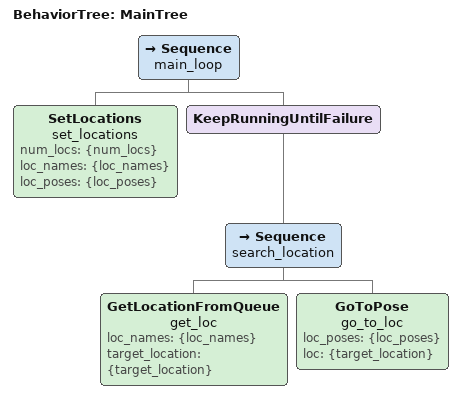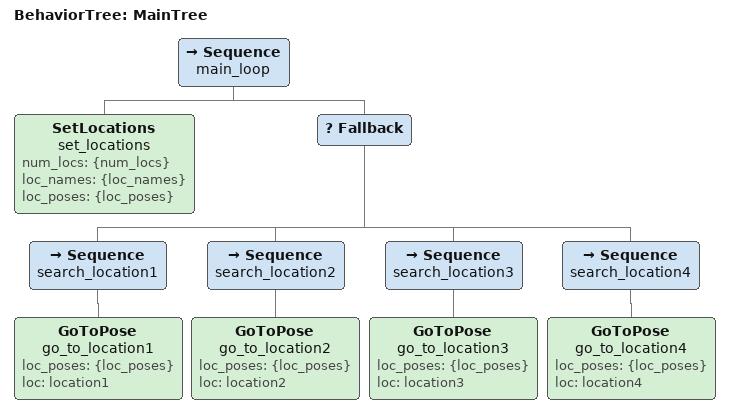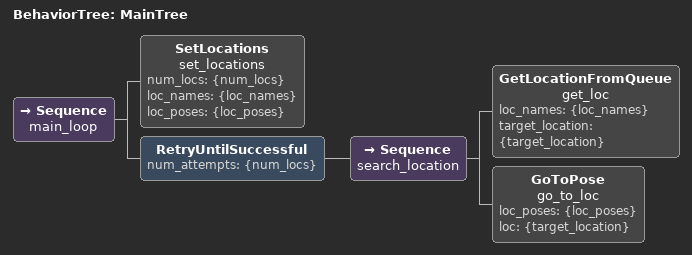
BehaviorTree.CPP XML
<?xml version="1.0" encoding="UTF-8"?>
<root BTCPP_format="4">

    <!-- Behavior tree that sequentially navigates locations using a queue of locations. -->
    <BehaviorTree ID="MainTree">
        <Sequence name="main_loop">
            <SetLocations                   name="set_locations" num_locs="{num_locs}" loc_names="{loc_names}" loc_poses="{loc_poses}"/>
            <KeepRunningUntilFailure>
                <Sequence                   name="search_location">
                    <GetLocationFromQueue   name="get_loc"      loc_names="{loc_names}" target_location="{target_location}"/>
                    <GoToPose               name="go_to_loc"    loc_poses="{loc_poses}" loc="{target_location}"/>
                </Sequence>
            </KeepRunningUntilFailure>
        </Sequence>
    </BehaviorTree>

    <!-- Behavior tree that looks for objects by naively looking through locations. -->
    <BehaviorTree ID="MainTree">
        <Sequence name="main_loop">
            <SetLocations                   name="set_locations" num_locs="{num_locs}" loc_names="{loc_names}" loc_poses="{loc_poses}"/>
            <Fallback>
                <Sequence                   name="search_location1">
                    <GoToPose               name="go_to_location1"    loc_poses="{loc_poses}" loc="location1"/>
                </Sequence>
                <Sequence                   name="search_location2">
                    <GoToPose               name="go_to_location2"    loc_poses="{loc_poses}" loc="location2"/>
                </Sequence>
                <Sequence                   name="search_location3">
                    <GoToPose               name="go_to_location3"    loc_poses="{loc_poses}" loc="location3"/>
                </Sequence>
                <Sequence                   name="search_location4">
                    <GoToPose               name="go_to_location4"    loc_poses="{loc_poses}" loc="location4"/>
                </Sequence>
            </Fallback>
        </Sequence>
    </BehaviorTree>

    <!-- Behavior tree that looks for objects by using a queue of locations. -->
    <BehaviorTree ID="MainTree">
        <Sequence name="main_loop">
            <SetLocations                   name="set_locations" num_locs="{num_locs}" loc_names="{loc_names}" loc_poses="{loc_poses}"/>
            <RetryUntilSuccessful           num_attempts="{num_locs}">
                <Sequence                   name="search_location">
                    <GetLocationFromQueue   name="get_loc"      loc_names="{loc_names}" target_location="{target_location}"/>
                    <GoToPose               name="go_to_loc"    loc_poses="{loc_poses}" loc="{target_location}"/>
                </Sequence>
            </RetryUntilSuccessful>
        </Sequence>
    </BehaviorTree>

</root>
